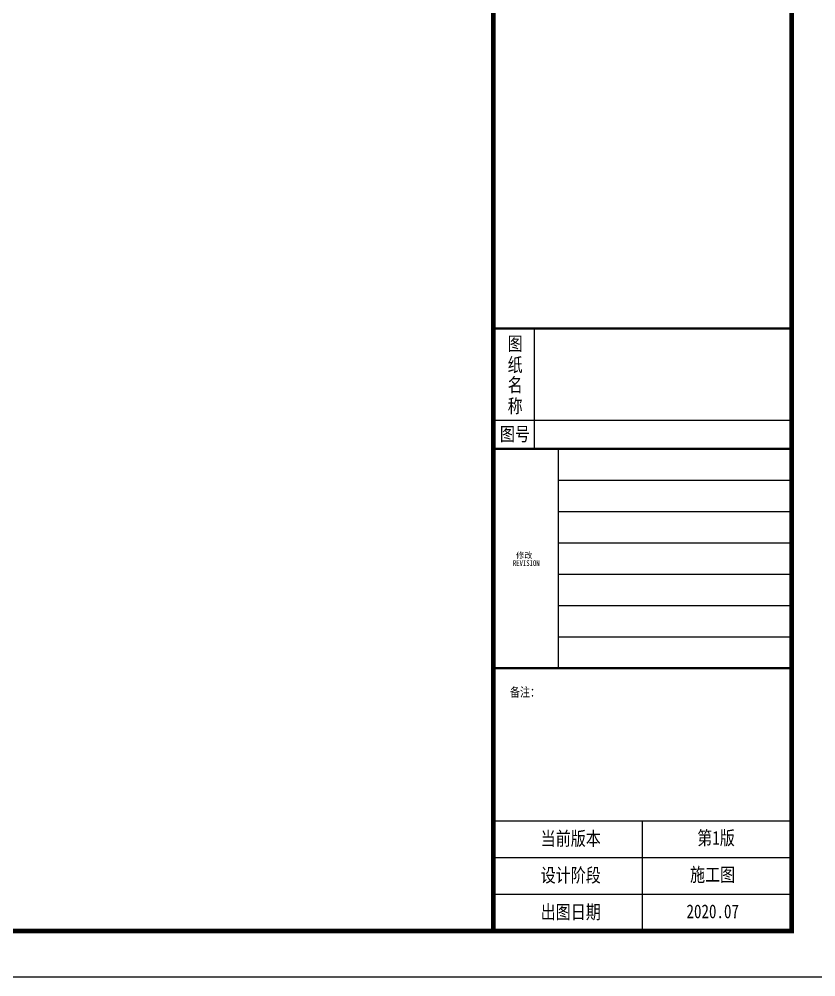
# Model space of a CAD drawing. Header units: millimetres. Extents: x -807114 to -50119, y -468455 to -61603.
# Drawn here: x -272425 to -261291, y -237099 to -223710 of the extents above; entities that cross this region are included whole.
import ezdxf
from ezdxf.enums import TextEntityAlignment as Align

# ---------------------------------------------------------------- set-up
doc = ezdxf.new("R2010")
doc.units = ezdxf.units.MM
doc.header["$LTSCALE"] = 1000
doc.layers.add('PUB_TEXT', color=3, linetype='Continuous')
doc.layers.add('PUB_TITLE', color=4, linetype='Continuous')
doc.styles.add('ZDBOX', font='simsun.ttc', dxfattribs={"width": 0.7})
doc.styles.add('宋体', font='simsun.ttc', dxfattribs={"width": 0.8})

msp = doc.modelspace()

# ---------------------------------------------------------------- linework, layer by layer
for p, q in [((-265221.5, -229718.3), (-265221.5, -228033.6)), ((-265799.1, -229317.2), (-261627.6, -229317.2))]:
    msp.add_line(p, q)
at = {"const_width": 32.1}
for points in [[(-265799.1, -228033.6), (-261627.6, -228033.6)], [(-265799.1, -229718.3), (-261627.6, -229718.3)], [(-265799.1, -232784.7), (-261627.6, -232784.7)]]:
    msp.add_lwpolyline(points, dxfattribs=at)
at = {"layer": 'PUB_TITLE'}
for p, q in [((-265799.1, -234916.7), (-261627.6, -234916.7)), ((-263713.4, -236456.9), (-263713.4, -234916.7)), ((-265799.1, -235430.1), (-261627.6, -235430.1)), ((-265799.1, -235943.5), (-261627.6, -235943.5))]:
    msp.add_line(p, q, dxfattribs=at)
for points in [[(-299107.2, -237098.7), (-260985.8, -237098.7), (-260985.8, -210144.2), (-299107.2, -210144.2)], [(-297700.8, -236456.9), (-261627.6, -236456.9), (-261627.6, -210786), (-297700.8, -210786)]]:
    msp.add_lwpolyline(points, close=True, dxfattribs=at)
at = {"layer": 'PUB_TITLE', "const_width": 64.2}
msp.add_lwpolyline([(-297700.8, -236456.9), (-261627.6, -236456.9), (-261627.6, -210786), (-297700.8, -210786)], close=True, dxfattribs=at)
msp.add_lwpolyline([(-265799.1, -236456.9), (-265799.1, -210786)], dxfattribs=at)
at = {"layer": 'PUB_TITLE'}
msp.add_lwpolyline([(-265799.1, -232784.7), (-261627.6, -232784.7)], dxfattribs=at)
for points in [[(-264891.5, -229718.3), (-264891.5, -229718.3), (-264891.5, -232765.4), (-264891.5, -232765.4)], [(-264891.5, -230156.3), (-264891.5, -230156.3), (-262460.5, -230156.3), (-261627.6, -230156.3)], [(-264891.5, -230594.4), (-264891.5, -230594.4), (-262460.5, -230594.4), (-261627.6, -230594.4)], [(-264891.5, -231032.5), (-264891.5, -231032.5), (-262460.5, -231032.5), (-261627.6, -231032.5)], [(-264891.5, -231470.5), (-264891.5, -231470.5), (-262460.5, -231470.5), (-261627.6, -231470.5)], [(-264891.5, -231908.6), (-264891.5, -231908.6), (-262460.5, -231908.6), (-261627.6, -231908.6)], [(-264891.5, -232346.6), (-264891.5, -232346.6), (-262460.5, -232346.6), (-261627.6, -232346.6)]]:
    msp.add_open_spline(points, degree=3, dxfattribs=at)

# ---------------------------------------------------------------- texts
at = {"style": 'ZDBOX', "width": 0.8}
for s, height, p in [('图', 192.5, (-265493, -228248.3)), ('纸', 192.5, (-265493, -228538.8)), ('名', 192.5, (-265493, -228819.4)), ('称', 192.5, (-265493, -229114.5)), ('图号', 192.53, (-265496.9, -229511.6)), ('备注：', 128.35, (-265355.8, -233115.3))]:
    msp.add_text(s, height=height, dxfattribs=at).set_placement(p, align=Align.MIDDLE)
for s, p in [('当前版本', (-265136.5, -235261.4)), ('第1版', (-262948, -235252.6)), ('设计阶段', (-265136.5, -235774.8)), ('施工图', (-263048.6, -235766)), ('出图日期', (-265136.5, -236288.3)), ('2020.07', (-263098.8, -236279.5))]:
    msp.add_text(s, height=192.53, dxfattribs=at).set_placement(p)
at = {"layer": 'PUB_TEXT', "color": 8, "style": '宋体'}
msp.add_text('修改', height=81.59, dxfattribs=at).set_placement((-265480, -231246.2))
at = {"layer": 'PUB_TEXT', "color": 8, "style": '宋体', "width": 0.7}
msp.add_text('REVISION', height=81.59, dxfattribs=at).set_placement((-265524.5, -231380), align=Align.BOTTOM_LEFT)

doc.saveas('drawing.dxf')
